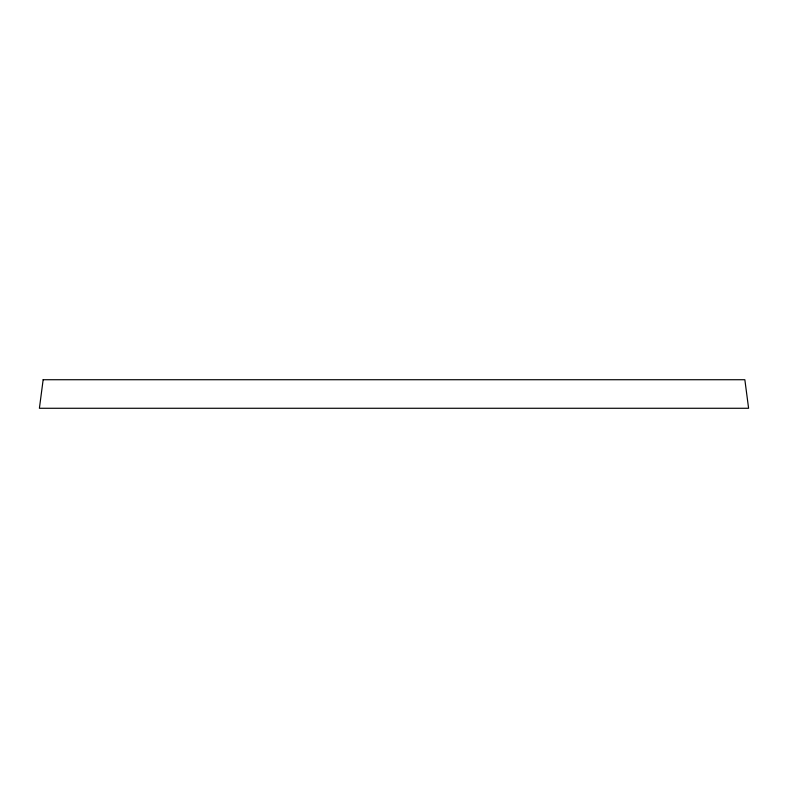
<?xml version="1.0" encoding="UTF-8"?>
<svg xmlns="http://www.w3.org/2000/svg" width="788" height="788" viewBox="0 0 788 788"><rect width="100%" height="100%" fill="white"/><g stroke="black" fill="none" stroke-linecap="round" stroke-linejoin="round"><path stroke-width="1.18" d="M43.153 379.727L39.4 408.273L748.6 408.273L744.847 379.727L43.153 379.727"/></g></svg>
